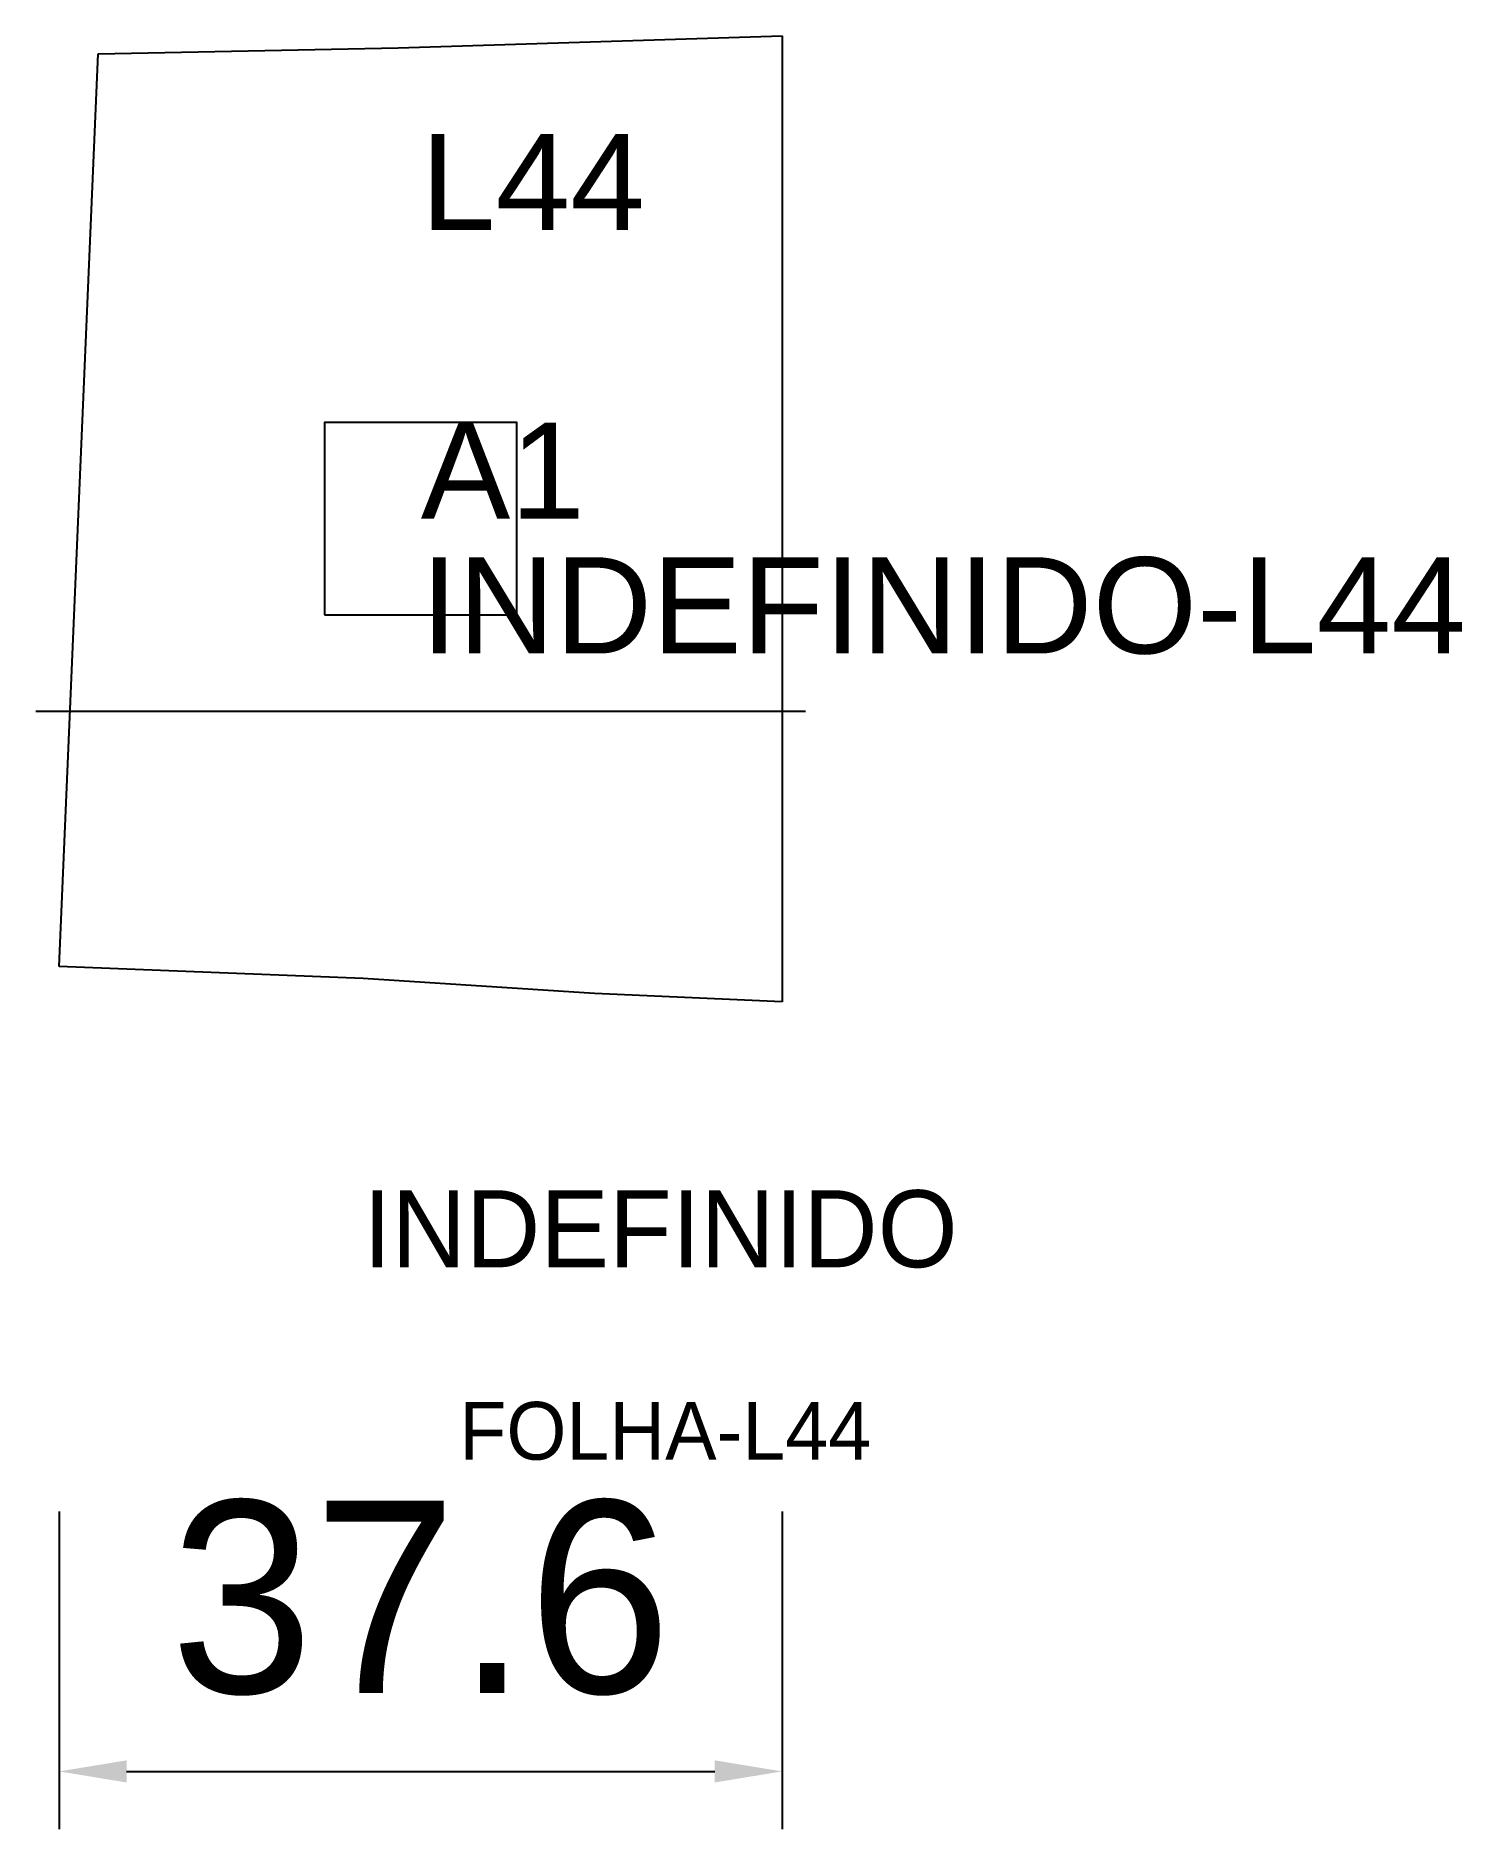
# Model space of a CAD drawing. Header units: metres. Extents: x 221 to 295.1, y 108.3 to 201.5.
import ezdxf

# ---------------------------------------------------------------- set-up
doc = ezdxf.new("R2010")
doc.units = ezdxf.units.M
for name, color, linetype in [('3', 3, 'CONTINUOUS'), ('AUX00', 7, 'CONTINUOUS'), ('COTA', 241, 'CONTINUOUS'), ('FOLHA', 255, 'CONTINUOUS'), ('Hachura', 251, 'CONTINUOUS'), ('NOMENCLATURA', 7, 'CONTINUOUS'), ('Nível', 160, 'CONTINUOUS'), ('Painéis', 200, 'CONTINUOUS'), ('Pilares', 5, 'CONTINUOUS'), ('SARR_2.2x7', 40, 'CONTINUOUS')]:
    doc.layers.add(name, color=color, linetype=linetype)
doc.styles.add('ARIAL', font='Arial.ttf')
doc.styles.add('STR_STANDARD', font='arial.ttf')
doc.dimstyles.new('EZ DXF', dxfattribs={"dimtxt": 10, "dimasz": 3.5, "dimexe": 3, "dimexo": 1.5, "dimgap": 1, "dimtad": 1, "dimdec": 1, "dimdsep": 46, "dimcen": 2.5, "dimazin": 3, "dimtfac": 1, "dimtmove": 0, "dimatfit": 3})

msp = doc.modelspace()

# ---------------------------------------------------------------- hatches: boundary and pattern name
at = {"layer": 'Hachura'}
h = msp.add_hatch(dxfattribs=at)
h.set_pattern_fill('ANSI31', scale=50)
h.paths.add_polyline_path([(237.99, 152.51), (222.2, 153.14), (224.23, 200.56), (239.81, 200.87), (259.77, 201.5), (259.77, 151.31), (250.02, 151.73)])
h = msp.add_hatch(dxfattribs=at)
h.set_pattern_fill('ANSI31', scale=50)
h.paths.add_polyline_path([(237.99, 152.51), (222.2, 153.14), (224.23, 200.56), (239.81, 200.87), (259.77, 201.5), (259.77, 151.31), (250.02, 151.73)])

# ---------------------------------------------------------------- linework, layer by layer
at = {"layer": 'Painéis', "color": 200}
for p, q in [((239.81, 200.87), (259.77, 201.5)), ((239.81, 200.87), (259.77, 201.5)), ((259.77, 201.5), (259.77, 151.31)), ((259.77, 201.5), (259.77, 151.31)), ((222.2, 153.14), (224.23, 200.56)), ((222.2, 153.14), (224.23, 200.56)), ((224.23, 200.56), (239.81, 200.87)), ((224.23, 200.56), (239.81, 200.87)), ((237.99, 152.51), (222.2, 153.14)), ((237.99, 152.51), (222.2, 153.14)), ((250.02, 151.73), (237.99, 152.51)), ((250.02, 151.73), (237.99, 152.51)), ((259.77, 151.31), (250.02, 151.73)), ((259.77, 151.31), (250.02, 151.73))]:
    msp.add_line(p, q, dxfattribs=at)
at = {"layer": 'Pilares'}
msp.add_lwpolyline([(235.985, 171.405), (245.985, 171.405), (245.985, 181.405), (235.985, 181.405)], close=True, dxfattribs=at)
msp.add_lwpolyline([(235.985, 171.405), (245.985, 171.405), (245.985, 181.405), (235.985, 181.405)], close=True, dxfattribs=at)
at = {"layer": 'SARR_2.2x7'}
msp.add_line((220.985, 166.405), (260.985, 166.405), dxfattribs=at)
msp.add_line((220.985, 166.405), (260.985, 166.405), dxfattribs=at)

# ---------------------------------------------------------------- texts
at = {"layer": '3', "style": 'STR_STANDARD'}
msp.add_text('A1', height=5, dxfattribs=at).set_placement((240.985, 176.405))
msp.add_text('A1', height=5, dxfattribs=at).set_placement((240.985, 176.405))
at = {"layer": 'AUX00', "style": 'STR_STANDARD'}
msp.add_text('INDEFINIDO-L44', height=5, dxfattribs=at).set_placement((240.985, 169.405))
msp.add_text('INDEFINIDO-L44', height=5, dxfattribs=at).set_placement((240.985, 169.405))
at = {"layer": 'FOLHA'}
msp.add_text('FOLHA-L44', height=3, dxfattribs=at).set_placement((242.99, 127.51))
msp.add_text('FOLHA-L44', height=3, dxfattribs=at).set_placement((242.99, 127.51))
at = {"layer": 'NOMENCLATURA', "insert": (240.985, 196.405), "char_height": 5, "attachment_point": 1, "style": 'ARIAL'}
msp.add_mtext('L44', dxfattribs=at)
msp.add_mtext('L44', dxfattribs=at)
at = {"layer": 'Nível'}
msp.add_text('INDEFINIDO', height=4, dxfattribs=at).set_placement((237.99, 137.51))
msp.add_text('INDEFINIDO', height=4, dxfattribs=at).set_placement((237.99, 137.51))

# ---------------------------------------------------------------- dimensions: what is measured, and where the dimension line sits
at = {"layer": 'COTA'}
msp.add_linear_dim(base=(222.2, 111.31), p1=(222.2, 126.31), p2=(259.77, 126.31), dimstyle='EZ DXF', dxfattribs=at).render()
msp.add_linear_dim(base=(222.2, 111.31), p1=(222.2, 126.31), p2=(259.77, 126.31), dimstyle='EZ DXF', dxfattribs=at).render()

doc.saveas('drawing.dxf')
